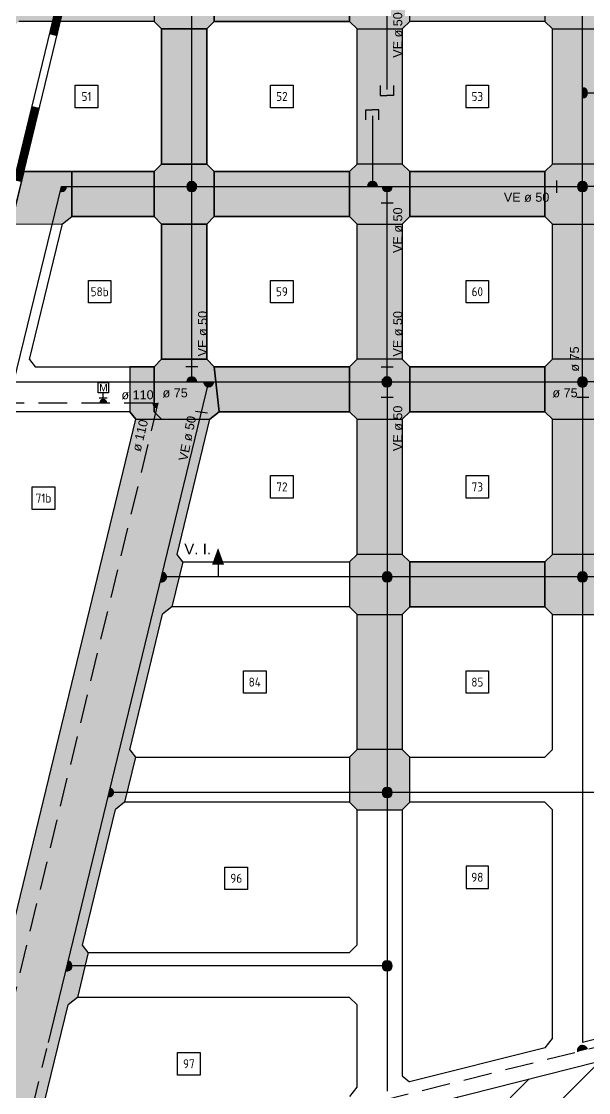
# Model space of a CAD drawing. Extents: x -48 to 13651, y -112 to 3468.
# Drawn here: x 11623 to 12001, y 886 to 1599 of the extents above; entities that cross this region are included whole.
import ezdxf
from ezdxf.enums import TextEntityAlignment as Align

# ---------------------------------------------------------------- set-up
doc = ezdxf.new("R2010")
doc.units = 0
doc.header["$LTSCALE"] = 6
doc.header["$MEASUREMENT"] = 0
doc.linetypes.add('HIDDEN2', pattern=[4.7625, 3.175, -1.5875])
for name, color, linetype in [('01', 1, 'CONTINUOUS'), ('02', 2, 'CONTINUOUS'), ('AMPLIACIONES', 2, 'CONTINUOUS'), ('Caño 110mm', 170, 'CONTINUOUS'), ('Caño 50mm', 1, 'CONTINUOUS'), ('Caño 75mm', 2, 'CONTINUOUS'), ('llaves', 3, 'CONTINUOUS'), ('MANZANAS', 7, 'CONTINUOUS'), ('NOMENCLATURA CAÑOS', 3, 'CONTINUOUS'), ('NUMERO-MANZANA', 4, 'CONTINUOUS'), ('Pavimento', 253, 'CONTINUOUS'), ('RED', 200, 'CONTINUOUS'), ('RED SEC', 150, 'CONTINUOUS'), ('sectores nuevos', 252, 'CONTINUOUS')]:
    doc.layers.add(name, color=color, linetype=linetype)
doc.styles.add('DATOS', font='arial.ttf')
doc.styles.add('GEOSLAB703LTBT', font='isocp.shx', dxfattribs={"width": 0.9, "height": 8})

# ---------------------------------------------------------------- blocks, each defined once
blk = doc.blocks.new('CUADRADO')
at = {"layer": 'NUMERO-MANZANA', "linetype": 'Continuous'}
blk.add_lwpolyline([(-7.5, -7.5), (7.5, -7.5), (7.5, 7.5), (-7.5, 7.5)], close=True, dxfattribs=at)

msp = doc.modelspace()

# ---------------------------------------------------------------- hatches: boundary and pattern name
at = {"layer": 'MANZANAS', "ltscale": 0.1}
h = msp.add_hatch(dxfattribs=at)
h.set_pattern_fill('ANSI37', color=256, style=0)
h.set_pattern_definition([(45, (9454.34089, 0), (-0.0883883476, 0.0883883476), []), (135, (9454.34089, 0), (-0.0883883476, -0.0883883476), [])])
h.paths.add_polyline_path([(11658.681, 1638.349), (11653.822, 1639.528), (11642.034, 1590.937), (11646.893, 1589.758)])
h.paths.add_polyline_path([(11635.104, 1541.168), (11630.245, 1542.347), (11618.457, 1493.756), (11623.316, 1492.577)])
at = {"layer": 'Pavimento'}
h = msp.add_hatch(color=256, dxfattribs=at)
h.paths.add_polyline_path([(10581.575, 1599.145), (10801.575, 1599.145), (10801.575, 1629.145), (10581.575, 1629.145)])
h.paths.add_polyline_path([(10841.575, 1599.145), (10841.575, 1629.145), (10836.575, 1634.145), (10806.575, 1634.145), (10801.575, 1629.145), (10801.575, 1599.145), (10806.575, 1594.145), (10836.575, 1594.145)])
h.paths.add_polyline_path([(10841.575, 1599.145), (10931.575, 1599.145), (10931.575, 1629.145), (10841.575, 1629.145)])
h.paths.add_polyline_path([(10971.575, 1599.145), (10971.575, 1629.145), (10966.575, 1634.145), (10936.575, 1634.145), (10931.575, 1629.145), (10931.575, 1599.145), (10936.575, 1594.145), (10966.575, 1594.145)])
h.paths.add_polyline_path([(10971.575, 1599.145), (11061.575, 1599.145), (11061.575, 1629.145), (10971.575, 1629.145)])
h.paths.add_polyline_path([(11101.575, 1599.145), (11101.575, 1629.145), (11096.575, 1634.145), (11066.575, 1634.145), (11061.575, 1629.145), (11061.575, 1599.145), (11066.575, 1594.145), (11096.575, 1594.145)])
h.paths.add_polyline_path([(11101.575, 1599.145), (11191.575, 1599.145), (11191.575, 1629.145), (11101.575, 1629.145)])
h.paths.add_polyline_path([(11231.575, 1599.145), (11231.575, 1629.145), (11226.575, 1634.145), (11196.575, 1634.145), (11191.575, 1629.145), (11191.575, 1599.145), (11196.575, 1594.145), (11226.575, 1594.145)])
h.paths.add_polyline_path([(11231.575, 1599.145), (11321.575, 1599.145), (11321.575, 1629.145), (11231.575, 1629.145)])
h.paths.add_polyline_path([(11361.575, 1599.145), (11361.575, 1629.145), (11356.575, 1634.145), (11326.575, 1634.145), (11321.575, 1629.145), (11321.575, 1599.145), (11326.575, 1594.145), (11356.575, 1594.145)])
h.paths.add_polyline_path([(11361.575, 1599.145), (11451.575, 1599.145), (11451.575, 1629.145), (11361.575, 1629.145)])
h.paths.add_polyline_path([(11491.575, 1599.145), (11491.575, 1629.145), (11486.575, 1634.145), (11456.575, 1634.145), (11451.575, 1629.145), (11451.575, 1599.145), (11456.575, 1594.145), (11486.575, 1594.145)])
h.paths.add_polyline_path([(11491.575, 1599.145), (11581.575, 1599.145), (11581.575, 1629.145), (11491.575, 1629.145)])
h.paths.add_polyline_path([(11621.575, 1599.145), (11621.575, 1629.145), (11616.575, 1634.145), (11586.575, 1634.145), (11581.575, 1629.145), (11581.575, 1599.145), (11586.575, 1594.145), (11616.575, 1594.145)])
h.paths.add_polyline_path([(11621.575, 1599.145), (11711.575, 1599.145), (11711.575, 1629.145), (11621.575, 1629.145)])
h.paths.add_polyline_path([(11751.575, 1599.145), (11751.575, 1629.145), (11746.575, 1634.145), (11716.575, 1634.145), (11711.575, 1629.145), (11711.575, 1599.145), (11716.575, 1594.145), (11746.575, 1594.145)])
h = msp.add_hatch(color=256, dxfattribs=at)
h.paths.add_polyline_path([(11751.575, 1599.145), (11841.575, 1599.145), (11841.575, 1629.145), (11751.575, 1629.145)])
h.paths.add_polyline_path([(11881.575, 1599.145), (11881.575, 1629.145), (11876.575, 1634.145), (11846.575, 1634.145), (11841.575, 1629.145), (11841.575, 1599.145), (11846.575, 1594.145), (11876.575, 1594.145)])
h.paths.add_polyline_path([(11881.575, 1599.145), (11971.575, 1599.145), (11971.575, 1629.145), (11881.575, 1629.145)])
h.paths.add_polyline_path([(12011.575, 1599.145), (12011.575, 1629.145), (12006.575, 1634.145), (11976.575, 1634.145), (11971.575, 1629.145), (11971.575, 1599.145), (11976.575, 1594.145), (12006.575, 1594.145)])
h.paths.add_polyline_path([(12011.575, 1599.145), (12101.575, 1599.145), (12101.575, 1629.145), (12011.575, 1629.145)])
h.paths.add_polyline_path([(12141.575, 1599.145), (12141.575, 1629.145), (12136.575, 1634.145), (12106.575, 1634.145), (12101.575, 1629.145), (12101.575, 1599.145), (12106.575, 1594.145), (12136.575, 1594.145)])
for points in [[(11716.575, 1504.145), (11746.575, 1504.145), (11746.575, 1594.145), (11716.575, 1594.145)], [(11716.575, 1374.145), (11746.575, 1374.145), (11746.575, 1464.145), (11716.575, 1464.145)], [(11563.783, 570), (11569.958, 574.773), (11577.187, 604.651), (11573.363, 609.598), (11617.417, 791.695), (11623.444, 797.764), (11631.404, 830.668), (11627.729, 834.318), (11654.333, 944.286), (11660.508, 949.145), (11665.589, 970.145), (11656.953, 970.145, -0.485772), (11652.812, 966.888), (11741.936, 1334.256), (11716.575, 1334.145), (11699.299, 1334.286), (11437.199, 250.894), (11431.172, 244.825), (11318.339, 216.693), (11295.513, 122.604), (11289.483, 116.535), (11281.499, 83.626), (11319.025, 92.982), (11343.031, 191.93), (11485.469, 227.444), (11493.429, 260.347), (11489.754, 263.998)], [(11881.575, 1079.145), (11881.575, 1109.145), (11876.575, 1114.145), (11846.575, 1114.145), (11841.575, 1109.145), (11841.575, 1079.145), (11846.575, 1074.145), (11876.575, 1074.145)]]:
    msp.add_hatch(color=256, dxfattribs=at).paths.add_polyline_path(points)
h = msp.add_hatch(color=256, dxfattribs=at)
h.dxf.hatch_style = 2
h.paths.add_polyline_path([(11876.575, 1504.145), (11876.575, 1594.145), (11846.575, 1594.145), (11846.575, 1504.145)])
h = msp.add_hatch(color=256, dxfattribs=at)
h.dxf.hatch_style = 2
h.paths.add_polyline_path([(11996.575, 1594.145), (11976.575, 1594.145), (11976.575, 1504.145), (11996.575, 1504.145)])
h.paths.add_polyline_path([(12006.575, 1551.551), (11999.926, 1551.551, -0.4142136), (11996.575, 1548.2), (11996.575, 1504.145), (12006.575, 1504.145)])
h.paths.add_polyline_path([(11996.575, 1554.902, -0.4142136), (11999.926, 1551.551), (12006.575, 1551.551), (12006.575, 1594.145), (11996.575, 1594.145)])
h = msp.add_hatch(color=256, dxfattribs=at)
h.paths.add_polyline_path([(11751.575, 1469.145), (11841.575, 1469.145), (11841.575, 1499.145), (11751.575, 1499.145)])
h.paths.add_polyline_path([(11751.575, 1469.145), (11751.575, 1499.145), (11746.575, 1504.145), (11716.575, 1504.145), (11711.575, 1499.145), (11711.575, 1469.145), (11716.575, 1464.145), (11746.575, 1464.145)])
h.paths.add_polyline_path([(11656.788, 1469.145), (11711.575, 1469.145), (11711.575, 1499.145), (11656.788, 1499.145)])
h.paths.add_polyline_path([(11650.609, 1464.286), (11656.788, 1469.145), (11656.788, 1499.145), (11624.909, 1499.145), (11616.418, 1464.145)])
h = msp.add_hatch(color=256, dxfattribs=at)
h.paths.add_polyline_path([(12141.575, 1469.145), (12141.575, 1499.145), (12136.575, 1504.145), (12106.575, 1504.145), (12101.575, 1499.145), (12101.575, 1469.145), (12106.575, 1464.145), (12136.575, 1464.145)])
h.paths.add_polyline_path([(12011.575, 1469.145), (12101.575, 1469.145), (12101.575, 1499.145), (12011.575, 1499.145)])
h.paths.add_polyline_path([(12011.575, 1469.145), (12011.575, 1499.145), (12006.575, 1504.145), (11976.575, 1504.145), (11971.575, 1499.145), (11971.575, 1469.145), (11976.575, 1464.145), (12006.575, 1464.145)])
h.paths.add_polyline_path([(11881.575, 1469.145), (11971.575, 1469.145), (11971.575, 1499.145), (11881.575, 1499.145)])
h.paths.add_polyline_path([(11881.575, 1469.145), (11881.575, 1499.145), (11876.575, 1504.145), (11846.575, 1504.145), (11841.575, 1499.145), (11841.575, 1469.145), (11846.575, 1464.145), (11876.575, 1464.145)])
h = msp.add_hatch(color=256, dxfattribs=at)
h.dxf.hatch_style = 2
h.paths.add_polyline_path([(11866.575, 1244.145), (11876.575, 1244.145), (11876.575, 1334.145), (11866.575, 1334.145)])
h.paths.add_polyline_path([(11866.575, 1334.145), (11846.575, 1334.145), (11846.575, 1244.145), (11866.575, 1244.145)])
h.paths.add_polyline_path([(11866.575, 1204.145), (11846.575, 1204.145), (11846.575, 1114.145), (11866.575, 1114.145)])
h.paths.add_polyline_path([(11876.575, 1204.145), (11866.575, 1204.145), (11866.575, 1114.145), (11876.575, 1114.145)])
h.paths.add_polyline_path([(11846.575, 1374.145), (11866.575, 1374.145), (11866.575, 1464.145), (11846.575, 1464.145)])
h.paths.add_polyline_path([(11876.575, 1464.145), (11866.575, 1464.145), (11866.575, 1374.145), (11876.575, 1374.145)])
h = msp.add_hatch(color=256, dxfattribs=at)
h.dxf.hatch_style = 2
h.paths.add_polyline_path([(11996.575, 1464.145), (11976.575, 1464.145), (11976.575, 1374.145), (11996.575, 1374.145)])
h.paths.add_polyline_path([(11996.575, 1374.145), (12006.575, 1374.145), (12006.575, 1464.145), (11996.575, 1464.145)])
h = msp.add_hatch(color=256, dxfattribs=at)
h.paths.add_polyline_path([(11695.475, 1369.145), (11695.475, 1339.145), (11699.299, 1334.286), (11716.575, 1334.145), (11711.575, 1339.145), (11711.575, 1369.145)])
h.paths.add_polyline_path([(11754.859, 1339.145), (11751.575, 1369.145), (11746.575, 1374.145), (11716.575, 1374.145), (11711.575, 1369.145), (11711.575, 1339.145), (11716.575, 1334.145), (11748.684, 1334.286)])
h.paths.add_polyline_path([(11754.859, 1339.145), (11841.575, 1339.145), (11841.575, 1369.145), (11751.575, 1369.145)])
h.paths.add_polyline_path([(11881.575, 1339.145), (11881.575, 1369.145), (11876.575, 1374.145), (11846.575, 1374.145), (11841.575, 1369.145), (11841.575, 1339.145), (11846.575, 1334.145), (11876.575, 1334.145)])
h.paths.add_polyline_path([(11881.575, 1339.145), (11971.575, 1339.145), (11971.575, 1369.145), (11881.575, 1369.145)])
h.paths.add_polyline_path([(12011.575, 1339.145), (12011.575, 1369.145), (12006.575, 1374.145), (11976.575, 1374.145), (11971.575, 1369.145), (11971.575, 1339.145), (11976.575, 1334.145), (12006.575, 1334.145)])
h.paths.add_polyline_path([(12011.575, 1339.145), (12101.575, 1339.145), (12101.575, 1369.145), (12011.575, 1369.145)])
h.paths.add_polyline_path([(12141.575, 1339.145), (12141.575, 1369.145), (12136.575, 1374.145), (12106.575, 1374.145), (12101.575, 1369.145), (12101.575, 1339.145), (12106.575, 1334.145), (12136.575, 1334.145)])
h = msp.add_hatch(color=256, dxfattribs=at)
h.paths.add_polyline_path([(11667.766, 979.145), (11663.942, 984.005), (11685.783, 1074.286), (11691.959, 1079.145), (11693.526, 1085.623), (11681.617, 1085.623), (11654.392, 973.402, -0.3461016), (11656.953, 970.145), (11665.589, 970.145)])
h.paths.add_polyline_path([(11699.216, 1109.145), (11695.392, 1114.005), (11717.233, 1204.286), (11723.409, 1209.145), (11728.247, 1229.145), (11719.788, 1229.145, -0.485772), (11715.646, 1225.888), (11681.617, 1085.623), (11693.526, 1085.623)])
h.paths.add_polyline_path([(11730.667, 1239.145), (11726.842, 1244.005), (11748.684, 1334.286), (11741.936, 1334.256), (11717.226, 1232.402, -0.3461016), (11719.788, 1229.145), (11728.247, 1229.145)])
h = msp.add_hatch(color=256, dxfattribs=at)
h.dxf.hatch_style = 2
h.paths.add_polyline_path([(11996.575, 1334.145), (11976.575, 1334.145), (11976.575, 1244.145), (11996.575, 1244.145)])
h = msp.add_hatch(color=256, dxfattribs=at)
h.dxf.hatch_style = 2
h.paths.add_polyline_path([(12006.575, 1334.145), (11996.575, 1334.145), (11996.575, 1244.145), (12006.575, 1244.145)])
h = msp.add_hatch(color=256, dxfattribs=at)
h.paths.add_polyline_path([(12141.575, 1209.145), (12141.575, 1239.145), (12136.575, 1244.145), (12106.575, 1244.145), (12101.575, 1239.145), (12101.575, 1209.145), (12106.575, 1204.145), (12136.575, 1204.145)])
h.paths.add_polyline_path([(12011.575, 1209.145), (12101.575, 1209.145), (12101.575, 1239.145), (12011.575, 1239.145)])
h.paths.add_polyline_path([(12011.575, 1209.145), (12011.575, 1239.145), (12006.575, 1244.145), (11976.575, 1244.145), (11971.575, 1239.145), (11971.575, 1209.145), (11976.575, 1204.145), (12006.575, 1204.145)])
h.paths.add_polyline_path([(11881.575, 1209.145), (11971.575, 1209.145), (11971.575, 1239.145), (11881.575, 1239.145)])
h.paths.add_polyline_path([(11881.575, 1209.145), (11881.575, 1239.145), (11876.575, 1244.145), (11846.575, 1244.145), (11841.575, 1239.145), (11841.575, 1209.145), (11846.575, 1204.145), (11876.575, 1204.145)])
at = {"layer": 'RED SEC'}
h = msp.add_hatch(color=256, dxfattribs=at)
edge = h.paths.add_edge_path()
edge.add_line((11996.575, 1548.2), (11996.575, 1554.902))
edge.add_arc((11996.575, 1551.551), 3.351, -90, 90, ccw=False)
h = msp.add_hatch(color=256, dxfattribs=at)
edge = h.paths.add_edge_path()
edge.add_line((11736.575, 1492.497), (11736.575, 1485.794))
edge.add_arc((11736.575, 1489.145), 3.351, 90, 270, ccw=False)
h = msp.add_hatch(color=256, dxfattribs=at)
edge = h.paths.add_edge_path()
edge.add_line((11736.575, 1492.497), (11736.575, 1485.794))
edge.add_arc((11736.575, 1489.145), 3.351, 270, 450)
h = msp.add_hatch(color=256, dxfattribs=at)
edge = h.paths.add_edge_path()
edge.add_line((11860.202, 1489.145), (11853.5, 1489.145))
edge.add_arc((11856.851, 1489.145), 3.351, 0, 180, ccw=False)
h = msp.add_hatch(color=256, dxfattribs=at)
edge = h.paths.add_edge_path()
edge.add_line((11996.575, 1492.497), (11996.575, 1485.794))
edge.add_arc((11996.575, 1489.145), 3.351, 90, 270, ccw=False)
h = msp.add_hatch(color=256, dxfattribs=at)
edge = h.paths.add_edge_path()
edge.add_line((11996.575, 1492.497), (11996.575, 1485.794))
edge.add_arc((11996.575, 1489.145), 3.351, 270, 450)
h = msp.add_hatch(color=256, dxfattribs=at)
edge = h.paths.add_edge_path()
edge.add_line((11649.9, 1489.145), (11649.11, 1485.888))
edge.add_arc((11649.9, 1489.145), 3.351, 256.363275, 270)
edge.add_line((11649.9, 1485.794), (11649.9, 1489.145))
h = msp.add_hatch(color=256, dxfattribs=at)
edge = h.paths.add_edge_path()
edge.add_line((11653.251, 1489.145), (11649.9, 1489.145))
edge.add_line((11649.9, 1489.145), (11649.9, 1485.794))
edge.add_arc((11649.9, 1489.145), 3.351, 270, 360)
h = msp.add_hatch(color=256, dxfattribs=at)
edge = h.paths.add_edge_path()
edge.add_line((11869.926, 1489.145), (11863.223, 1489.145))
edge.add_arc((11866.575, 1489.145), 3.351, 180, 360)
h = msp.add_hatch(color=256, dxfattribs=at)
edge = h.paths.add_edge_path()
edge.add_line((11739.926, 1359.004), (11733.223, 1359.004))
edge.add_arc((11736.575, 1359.004), 3.351, 0, 180, ccw=False)
h = msp.add_hatch(color=256, dxfattribs=at)
edge = h.paths.add_edge_path()
edge.add_line((11751.186, 1359.179), (11744.483, 1359.179))
edge.add_arc((11747.834, 1359.179), 3.351, 180, 360)
h = msp.add_hatch(color=256, dxfattribs=at)
edge = h.paths.add_edge_path()
edge.add_line((11869.786, 1359.038), (11863.083, 1359.038))
edge.add_arc((11866.434, 1359.038), 3.351, 0, 180, ccw=False)
h = msp.add_hatch(color=256, dxfattribs=at)
edge = h.paths.add_edge_path()
edge.add_line((11869.786, 1359.038), (11863.083, 1359.038))
edge.add_arc((11866.434, 1359.038), 3.351, 180, 360)
h = msp.add_hatch(color=256, dxfattribs=at)
edge = h.paths.add_edge_path()
edge.add_line((11996.575, 1362.356), (11996.575, 1355.653))
edge.add_arc((11996.575, 1359.004), 3.351, 90, 270, ccw=False)
h = msp.add_hatch(color=256, dxfattribs=at)
edge = h.paths.add_edge_path()
edge.add_line((11996.575, 1362.356), (11996.575, 1355.653))
edge.add_arc((11996.575, 1359.004), 3.351, 270, 450)
h = msp.add_hatch(color=256, dxfattribs=at)
edge = h.paths.add_edge_path()
edge.add_line((11675.425, 1345.034), (11679.95, 1345.034))
edge.add_arc((11677.688, 1345.034), 2.262, 360, 540)
h = msp.add_hatch(color=256, dxfattribs=at)
edge = h.paths.add_edge_path()
edge.add_line((11713.273, 1341.72), (11714.066, 1344.999))
edge.add_line((11714.066, 1344.999), (11710.617, 1344.999))
edge.add_arc((11713.968, 1344.999), 3.351, 180, 258.018934)
h = msp.add_hatch(color=256, dxfattribs=at)
edge = h.paths.add_edge_path()
edge.add_line((11717.236, 1232.4), (11715.636, 1225.891))
edge.add_arc((11716.436, 1229.145), 3.351, 256.185536, 436.185536)
h = msp.add_hatch(color=256, dxfattribs=at)
edge = h.paths.add_edge_path()
edge.add_line((11866.575, 1232.497), (11866.575, 1225.794))
edge.add_arc((11866.575, 1229.145), 3.351, 90, 270, ccw=False)
h = msp.add_hatch(color=256, dxfattribs=at)
edge = h.paths.add_edge_path()
edge.add_line((11866.575, 1232.497), (11866.575, 1225.794))
edge.add_arc((11866.575, 1229.145), 3.351, 270, 450)
h = msp.add_hatch(color=256, dxfattribs=at)
edge = h.paths.add_edge_path()
edge.add_line((11996.575, 1232.497), (11996.575, 1225.794))
edge.add_arc((11996.575, 1229.145), 3.351, 90, 270, ccw=False)
h = msp.add_hatch(color=256, dxfattribs=at)
edge = h.paths.add_edge_path()
edge.add_line((11996.575, 1232.497), (11996.575, 1225.794))
edge.add_arc((11996.575, 1229.145), 3.351, 270, 450)
h = msp.add_hatch(color=256, dxfattribs=at)
edge = h.paths.add_edge_path()
edge.add_line((11682.417, 1088.877), (11680.817, 1082.369))
edge.add_arc((11681.617, 1085.623), 3.351, 256.185536, 436.185536)
h = msp.add_hatch(color=256, dxfattribs=at)
edge = h.paths.add_edge_path()
edge.add_line((11866.575, 1088.974), (11866.575, 1082.272))
edge.add_arc((11866.575, 1085.623), 3.351, 90, 270, ccw=False)
h = msp.add_hatch(color=256, dxfattribs=at)
edge = h.paths.add_edge_path()
edge.add_line((11866.575, 1088.974), (11866.575, 1082.272))
edge.add_arc((11866.575, 1085.623), 3.351, 270, 450)
h = msp.add_hatch(color=256, dxfattribs=at)
edge = h.paths.add_edge_path()
edge.add_line((11654.402, 973.4), (11652.801, 966.891))
edge.add_arc((11653.602, 970.145), 3.351, 256.185536, 436.185536)
h = msp.add_hatch(color=256, dxfattribs=at)
edge = h.paths.add_edge_path()
edge.add_line((11866.575, 973.497), (11866.575, 966.794))
edge.add_arc((11866.575, 970.145), 3.351, 90, 270, ccw=False)
h = msp.add_hatch(color=256, dxfattribs=at)
edge = h.paths.add_edge_path()
edge.add_line((11866.575, 973.497), (11866.575, 966.794))
edge.add_arc((11866.575, 970.145), 3.351, 270, 450)
h = msp.add_hatch(color=256, dxfattribs=at)
edge = h.paths.add_edge_path()
edge.add_line((11993.323, 912.948), (11996.575, 913.759))
edge.add_line((11996.575, 913.759), (11996.575, 917.11))
edge.add_arc((11996.575, 913.759), 3.351, 90, 194)
h = msp.add_hatch(color=256, dxfattribs=at)
edge = h.paths.add_edge_path()
edge.add_line((11996.575, 913.759), (11999.826, 914.57))
edge.add_arc((11996.575, 913.759), 3.351, 14, 90)
edge.add_line((11996.575, 917.11), (11996.575, 913.759))
at = {"layer": 'sectores nuevos'}
h = msp.add_hatch(dxfattribs=at)
h.set_pattern_fill('ANSI31', color=256, scale=200, style=0)
h.paths.add_polyline_path([(12579.905, 1051.715), (12693.68, 589.25), (12682.743, 546.981), (11462.453, 239.432), (11606.559, 805.05)])

# ---------------------------------------------------------------- linework, layer by layer
at = {"layer": '01', "color": 1, "linetype": 'HIDDEN2'}
msp.add_line((11616.96, 819.111), (11640.265, 915.171), dxfattribs=at)
at = {"layer": '01'}
msp.add_lwpolyline([(11996.575, 1551.551), (12006.596, 1551.551)], dxfattribs=at)
at = {"layer": 'Caño 110mm', "linetype": 'HIDDEN2'}
for p, q in [((11463.121, 1345.034), (11714.075, 1345.034)), ((11714.075, 1345.034), (11584.868, 811.14)), ((11584.868, 811.14), (12599.352, 1064.062))]:
    msp.add_line(p, q, dxfattribs=at)
at = {"layer": 'Caño 50mm'}
for p, q in [((11736.575, 1359.145), (11736.575, 1879.145)), ((11866.575, 1553.897), (11866.575, 1619.145)), ((11856.851, 1536.21), (11856.851, 1489.145)), ((11618.327, 1359.004), (11649.9, 1489.145)), ((11649.9, 1489.145), (11996.575, 1489.145)), ((11866.575, 1359.038), (11866.575, 1489.145)), ((11641.21, 919.069), (11747.974, 1359.145)), ((11866.575, 1359.004), (11866.575, 886.664)), ((12236.575, 1359.049), (11996.575, 1359.004)), ((11996.575, 1359.004), (11996.575, 919.095)), ((12257.359, 1229.145), (11716.436, 1229.145)), ((12127.359, 1085.623), (11681.617, 1085.623)), ((12246.66, 981.448), (11996.575, 919.095)), ((11866.575, 970.145), (11653.602, 970.145))]:
    msp.add_line(p, q, dxfattribs=at)
at = {"layer": 'Caño 75mm'}
for p, q in [((11996.575, 1359.004), (11996.575, 1749.145)), ((12765.348, 1489.145), (11996.575, 1489.145)), ((11463.121, 1359.004), (11996.575, 1359.004))]:
    msp.add_line(p, q, dxfattribs=at)
at = {"layer": 'llaves'}
msp.add_line((11754.105, 1237.391), (11754.105, 1229.145), dxfattribs=at)
for points in [[(11862.026, 1556.439), (11862.026, 1549.885), (11866.4, 1549.885)], [(11870.775, 1556.439), (11870.775, 1549.885), (11866.4, 1549.885)], [(11852.302, 1533.668), (11852.302, 1540.221), (11856.677, 1540.221)], [(11861.051, 1533.668), (11861.051, 1540.221), (11856.677, 1540.221)]]:
    msp.add_lwpolyline(points, dxfattribs=at)
msp.add_lwpolyline([(11754.105, 1237.391, 8, 0, 0), (11754.105, 1248.472, 0, 0, 0)], format="xyseb", dxfattribs=at)
at = {"layer": 'MANZANAS', "ltscale": 0.1}
msp.add_line((11237.801, -75.287), (12054.026, 3289.145), dxfattribs=at)
at = {"layer": 'MANZANAS'}
for p, q in [((11242.946, -75.287), (12059.171, 3289.145)), ((11644.025, 1599.145), (11621.575, 1599.145)), ((11711.575, 1599.145), (11649.17, 1599.145)), ((11711.575, 1599.145), (11716.575, 1594.145)), ((11751.575, 1599.145), (11746.575, 1594.145)), ((11841.575, 1599.145), (11751.575, 1599.145)), ((11846.575, 1594.145), (11841.575, 1599.145)), ((11881.575, 1599.145), (11876.575, 1594.145)), ((11971.575, 1599.145), (11881.575, 1599.145)), ((11971.575, 1599.145), (11976.575, 1594.145)), ((11716.575, 1504.145), (11716.575, 1594.145)), ((11746.575, 1594.145), (11746.575, 1504.145)), ((11846.575, 1504.145), (11846.575, 1594.145)), ((11876.575, 1594.145), (11876.575, 1504.145)), ((11976.575, 1504.145), (11976.575, 1594.145)), ((11624.909, 1499.145), (11711.575, 1499.145)), ((11716.575, 1504.145), (11711.575, 1499.145)), ((11751.575, 1499.145), (11746.575, 1504.145)), ((11751.575, 1499.145), (11841.575, 1499.145)), ((11841.575, 1499.145), (11846.575, 1504.145)), ((11876.575, 1504.145), (11881.575, 1499.145)), ((11881.575, 1499.145), (11971.575, 1499.145)), ((11971.575, 1499.145), (11976.575, 1504.145)), ((11628.706, 1374.004), (11650.609, 1464.286)), ((11650.609, 1464.286), (11656.788, 1469.145)), ((11711.575, 1469.145), (11656.788, 1469.145)), ((11716.575, 1464.145), (11711.575, 1469.145)), ((11716.575, 1374.145), (11716.575, 1464.145)), ((11751.575, 1469.145), (11746.575, 1464.145)), ((11746.575, 1464.145), (11746.575, 1374.145)), ((11841.575, 1469.145), (11751.575, 1469.145)), ((11846.575, 1464.145), (11841.575, 1469.145)), ((11846.575, 1374.145), (11846.575, 1464.145)), ((11881.575, 1469.145), (11876.575, 1464.145)), ((11876.575, 1464.145), (11876.575, 1374.145)), ((11971.575, 1469.145), (11881.575, 1469.145)), ((11976.575, 1464.145), (11971.575, 1469.145)), ((11976.575, 1374.145), (11976.575, 1464.145)), ((11628.706, 1374.004), (11632.527, 1369.145)), ((11716.575, 1374.145), (11711.575, 1369.145)), ((11746.575, 1374.145), (11751.575, 1369.145)), ((11846.575, 1374.145), (11841.575, 1369.145)), ((11881.575, 1369.145), (11876.575, 1374.145)), ((11976.575, 1374.145), (11971.575, 1369.145)), ((11632.527, 1369.145), (11711.575, 1369.145)), ((11751.575, 1369.145), (11841.575, 1369.145)), ((11881.575, 1369.145), (11971.575, 1369.145)), ((11437.199, 250.894), (11699.299, 1334.286)), ((11695.475, 1339.145), (11586.093, 1339.145)), ((11699.299, 1334.286), (11695.475, 1339.145)), ((11726.842, 1244.005), (11748.684, 1334.286)), ((11754.859, 1339.145), (11748.684, 1334.286)), ((11841.575, 1339.145), (11754.859, 1339.145)), ((11841.575, 1339.145), (11846.575, 1334.145)), ((11846.575, 1244.145), (11846.575, 1334.145)), ((11876.575, 1334.145), (11881.575, 1339.145)), ((11876.575, 1334.145), (11876.575, 1244.145)), ((11971.575, 1339.145), (11881.575, 1339.145)), ((11976.575, 1334.145), (11971.575, 1339.145)), ((11976.575, 1244.145), (11976.575, 1334.145)), ((11730.667, 1239.145), (11726.842, 1244.005)), ((11841.575, 1239.145), (11846.575, 1244.145)), ((11876.575, 1244.145), (11881.575, 1239.145)), ((11971.575, 1239.145), (11976.575, 1244.145)), ((11730.667, 1239.145), (11841.575, 1239.145)), ((11881.575, 1239.145), (11971.575, 1239.145)), ((11723.409, 1209.145), (11717.233, 1204.286)), ((11841.575, 1209.145), (11723.409, 1209.145)), ((11846.575, 1204.145), (11841.575, 1209.145)), ((11881.575, 1209.145), (11876.575, 1204.145)), ((11971.575, 1209.145), (11881.575, 1209.145)), ((11976.575, 1204.145), (11971.575, 1209.145)), ((11695.392, 1114.005), (11717.233, 1204.286)), ((11846.575, 1114.145), (11846.575, 1204.145)), ((11876.575, 1204.145), (11876.575, 1114.145)), ((11976.575, 1114.145), (11976.575, 1204.145)), ((11695.392, 1114.005), (11699.216, 1109.145)), ((11846.575, 1114.145), (11841.575, 1109.145)), ((11881.575, 1109.145), (11876.575, 1114.145)), ((11971.575, 1109.145), (11976.575, 1114.145)), ((11699.216, 1109.145), (11841.575, 1109.145)), ((11881.575, 1109.145), (11971.575, 1109.145)), ((11691.959, 1079.145), (11685.783, 1074.286)), ((11841.575, 1079.145), (11691.959, 1079.145)), ((11841.575, 1079.145), (11846.575, 1074.145)), ((11876.575, 1074.145), (11881.575, 1079.145)), ((11971.575, 1079.145), (11881.575, 1079.145)), ((11971.575, 1079.145), (11976.575, 1074.145)), ((11663.942, 984.005), (11685.783, 1074.286)), ((11846.575, 984.145), (11846.575, 1074.145)), ((11876.575, 1074.145), (11876.575, 896.795)), ((11976.575, 921.728), (11976.575, 1074.145)), ((11667.766, 979.145), (11663.942, 984.005)), ((11667.766, 979.145), (11841.575, 979.145)), ((11841.575, 979.145), (11846.575, 984.145)), ((11660.508, 949.145), (11654.333, 944.286)), ((11841.575, 949.145), (11660.508, 949.145)), ((11841.575, 949.145), (11846.575, 944.145)), ((11627.729, 834.318), (11654.333, 944.286)), ((11846.575, 889.316), (11846.575, 944.145)), ((11971.723, 915.519), (11976.575, 921.728)), ((11971.723, 915.519), (11881.426, 893.005)), ((11876.575, 896.795), (11881.426, 893.005)), ((11841.723, 883.106), (11846.575, 889.316))]:
    msp.add_line(p, q, dxfattribs=at)
at = {"layer": 'NOMENCLATURA CAÑOS'}
for points in [[(11979.222, 1493.1), (11979.222, 1485.083)], [(11862.566, 1478.386), (11870.583, 1478.386)], [(11732.706, 1369.252), (11740.723, 1369.252)], [(11862.566, 1369.145), (11870.583, 1369.145)], [(11862.577, 1348.859), (11870.594, 1348.868)], [(11992.717, 1348.825), (12000.734, 1348.834)], [(11739.124, 1339.611), (11747.043, 1338.36)]]:
    msp.add_lwpolyline(points, dxfattribs=at)
at = {"layer": 'NUMERO-MANZANA'}
for points in [[(11659.075, 1556.645), (11674.075, 1556.645), (11674.075, 1541.645), (11659.075, 1541.645)], [(11789.075, 1556.645), (11804.075, 1556.645), (11804.075, 1541.645), (11789.075, 1541.645)], [(11919.075, 1556.645), (11934.075, 1556.645), (11934.075, 1541.645), (11919.075, 1541.645)], [(11667.834, 1426.645), (11682.834, 1426.645), (11682.834, 1411.645), (11667.834, 1411.645)], [(11789.075, 1426.645), (11804.075, 1426.645), (11804.075, 1411.645), (11789.075, 1411.645)], [(11919.075, 1426.645), (11934.075, 1426.645), (11934.075, 1411.645), (11919.075, 1411.645)], [(11789.075, 1296.645), (11804.075, 1296.645), (11804.075, 1281.645), (11789.075, 1281.645)], [(11919.075, 1296.645), (11934.075, 1296.645), (11934.075, 1281.645), (11919.075, 1281.645)], [(11630.497, 1289.178), (11645.497, 1289.178), (11645.497, 1274.178), (11630.497, 1274.178)], [(11771.002, 1166.645), (11786.002, 1166.645), (11786.002, 1151.645), (11771.002, 1151.645)], [(11919.075, 1166.645), (11934.075, 1166.645), (11934.075, 1151.645), (11919.075, 1151.645)], [(11758.715, 1035.968), (11773.715, 1035.968), (11773.715, 1020.968), (11758.715, 1020.968)], [(11727.175, 912.445), (11742.175, 912.445), (11742.175, 897.445), (11727.175, 897.445)]]:
    msp.add_lwpolyline(points, close=True, dxfattribs=at)
at = {"layer": 'Pavimento'}
for p, q in [((11730.667, 1239.145), (11723.409, 1209.145)), ((11699.216, 1109.145), (11691.959, 1079.145)), ((11667.766, 979.145), (11660.508, 949.145))]:
    msp.add_line(p, q, dxfattribs=at)
for points in [[(11751.575, 1599.145), (11751.575, 1629.145), (11746.575, 1634.145), (11716.575, 1634.145), (11711.575, 1629.145), (11711.575, 1599.145), (11716.575, 1594.145), (11746.575, 1594.145), (11751.575, 1599.145)], [(11881.575, 1599.145), (11881.575, 1629.145), (11876.575, 1634.145), (11846.575, 1634.145), (11841.575, 1629.145), (11841.575, 1599.145), (11846.575, 1594.145), (11876.575, 1594.145), (11881.575, 1599.145)], [(12011.575, 1599.145), (12011.575, 1629.145), (12006.575, 1634.145), (11976.575, 1634.145), (11971.575, 1629.145), (11971.575, 1599.145), (11976.575, 1594.145), (12006.575, 1594.145), (12011.575, 1599.145)], [(11751.575, 1599.145), (11841.575, 1599.145), (11841.575, 1629.145), (11751.575, 1629.145)], [(11716.575, 1504.145), (11746.575, 1504.145), (11746.575, 1594.145), (11716.575, 1594.145)], [(11650.609, 1464.286), (11656.788, 1469.145), (11656.788, 1499.145), (11624.909, 1499.145), (11616.418, 1464.145), (11650.609, 1464.286)], [(11656.788, 1469.145), (11711.575, 1469.145), (11711.575, 1499.145), (11656.788, 1499.145)], [(11751.575, 1469.145), (11751.575, 1499.145), (11746.575, 1504.145), (11716.575, 1504.145), (11711.575, 1499.145), (11711.575, 1469.145), (11716.575, 1464.145), (11746.575, 1464.145), (11751.575, 1469.145)], [(11751.575, 1469.145), (11841.575, 1469.145), (11841.575, 1499.145), (11751.575, 1499.145)], [(11881.575, 1469.145), (11881.575, 1499.145), (11876.575, 1504.145), (11846.575, 1504.145), (11841.575, 1499.145), (11841.575, 1469.145), (11846.575, 1464.145), (11876.575, 1464.145), (11881.575, 1469.145)], [(11881.575, 1469.145), (11971.575, 1469.145), (11971.575, 1499.145), (11881.575, 1499.145)], [(12011.575, 1469.145), (12011.575, 1499.145), (12006.575, 1504.145), (11976.575, 1504.145), (11971.575, 1499.145), (11971.575, 1469.145), (11976.575, 1464.145), (12006.575, 1464.145), (12011.575, 1469.145)], [(11716.575, 1374.145), (11746.575, 1374.145), (11746.575, 1464.145), (11716.575, 1464.145)], [(11754.859, 1339.145), (11751.575, 1369.145), (11746.575, 1374.145), (11716.575, 1374.145), (11711.575, 1369.145), (11711.575, 1339.145), (11716.575, 1334.145), (11748.684, 1334.286), (11754.859, 1339.145)], [(11881.575, 1339.145), (11881.575, 1369.145), (11876.575, 1374.145), (11846.575, 1374.145), (11841.575, 1369.145), (11841.575, 1339.145), (11846.575, 1334.145), (11876.575, 1334.145), (11881.575, 1339.145)], [(12011.575, 1339.145), (12011.575, 1369.145), (12006.575, 1374.145), (11976.575, 1374.145), (11971.575, 1369.145), (11971.575, 1339.145), (11976.575, 1334.145), (12006.575, 1334.145), (12011.575, 1339.145)], [(11695.475, 1369.145), (11695.475, 1339.145), (11699.299, 1334.286), (11716.575, 1334.145), (11711.575, 1339.145), (11711.575, 1369.145)], [(11754.859, 1339.145), (11841.575, 1339.145), (11841.575, 1369.145), (11751.575, 1369.145), (11754.859, 1339.145)], [(11881.575, 1339.145), (11971.575, 1339.145), (11971.575, 1369.145), (11881.575, 1369.145)], [(11881.575, 1209.145), (11881.575, 1239.145), (11876.575, 1244.145), (11846.575, 1244.145), (11841.575, 1239.145), (11841.575, 1209.145), (11846.575, 1204.145), (11876.575, 1204.145), (11881.575, 1209.145)], [(12011.575, 1209.145), (12011.575, 1239.145), (12006.575, 1244.145), (11976.575, 1244.145), (11971.575, 1239.145), (11971.575, 1209.145), (11976.575, 1204.145), (12006.575, 1204.145), (12011.575, 1209.145)], [(11881.575, 1209.145), (11971.575, 1209.145), (11971.575, 1239.145), (11881.575, 1239.145)], [(11881.575, 1079.145), (11881.575, 1109.145), (11876.575, 1114.145), (11846.575, 1114.145), (11841.575, 1109.145), (11841.575, 1079.145), (11846.575, 1074.145), (11876.575, 1074.145), (11881.575, 1079.145)]]:
    msp.add_lwpolyline(points, close=True, dxfattribs=at)
at = {"layer": 'RED'}
msp.add_lwpolyline([(11674.239, 1358.572), (11681.136, 1358.572), (11681.136, 1351.798), (11674.239, 1351.798)], close=True, dxfattribs=at)
for points in [[(11674.982, 1348.416), (11680.393, 1348.416)], [(11677.688, 1345.034), (11677.688, 1351.798)]]:
    msp.add_lwpolyline(points, dxfattribs=at)
at = {"layer": 'RED SEC'}
for centre, radius, start, end in [((11996.575, 1551.551), 3.351, 270, 90), ((11736.575, 1489.145), 3.351, 90, 270), ((11736.575, 1489.145), 3.351, 270, 90), ((11856.851, 1489.145), 3.351, 0, 180), ((11996.575, 1489.145), 3.351, 90, 270), ((11996.575, 1489.145), 3.351, 270, 90), ((11649.9, 1489.145), 3.351, 256.363275, 270), ((11649.9, 1489.145), 3.351, 270, 0), ((11866.575, 1489.145), 3.351, 180, 0), ((11736.575, 1359.004), 3.351, 0, 180), ((11747.834, 1359.179), 3.351, 180, 0), ((11866.434, 1359.038), 3.351, 0, 180), ((11866.434, 1359.038), 3.351, 180, 0), ((11996.575, 1359.004), 3.351, 90, 270), ((11996.575, 1359.004), 3.351, 270, 90), ((11677.688, 1345.034), 2.262, 0, 180), ((11713.968, 1344.999), 3.351, 180, 258.861207), ((11716.436, 1229.145), 3.351, 256.185536, 76.185536), ((11866.575, 1229.145), 3.351, 90, 270), ((11866.575, 1229.145), 3.351, 270, 90), ((11996.575, 1229.145), 3.351, 90, 270), ((11996.575, 1229.145), 3.351, 270, 90), ((11866.575, 1085.623), 3.351, 90, 270), ((11866.575, 1085.623), 3.351, 270, 90), ((11653.602, 970.145), 3.351, 256.185536, 76.185536), ((11866.575, 970.145), 3.351, 90, 270), ((11866.575, 970.145), 3.351, 270, 90), ((11996.575, 913.759), 3.351, 90, 194), ((11996.575, 913.759), 3.351, 14, 90)]:
    msp.add_arc(centre, radius, start, end, dxfattribs=at)
at = {"layer": 'sectores nuevos'}
msp.add_lwpolyline([(12579.905, 1051.715), (12693.68, 589.25), (12682.743, 546.981), (11462.453, 239.432), (11606.559, 805.05)], close=True, dxfattribs=at)

# ---------------------------------------------------------------- block references
at = {"layer": 'AMPLIACIONES', "ltscale": 0.1}
msp.add_blockref('CUADRADO', (11926.575, 1029.145), dxfattribs=at)

# ---------------------------------------------------------------- texts
at = {"layer": '02', "color": 2, "style": 'DATOS'}
for s, rotation, p in [('VE ø 50', 89.939098, (11876.588, 1574.955)), ('VE ø 50', 359.939098, (11944.22, 1479.078)), ('VE ø 50', 89.939098, (11876.588, 1444.955)), ('VE ø 50', 89.939098, (11746.728, 1376.054)), ('VE ø 50', 89.939098, (11876.588, 1375.947)), (' ø 75', 89.939098, (11994.162, 1363.593)), (' ø 110', 359.939098, (11687.47, 1347.518)), (' ø 75', 359.939098, (11714.836, 1348.778)), (' ø 75', 359.939098, (11974.2, 1348.827)), ('VE ø 50', 89.939098, (11876.588, 1312.981)), ('VE ø 50', 78.642923, (11733.603, 1306.012)), (' ø 110', 76.334625, (11702.006, 1310.014))]:
    msp.add_text(s, height=6, rotation=rotation, dxfattribs=at).set_placement(p)
msp.add_text('M', height=4.86, dxfattribs=at).set_placement((11675.03, 1352.794))
at = {"layer": 'NOMENCLATURA CAÑOS', "style": 'DATOS'}
msp.add_text('V. I.', height=7.2, dxfattribs=at).set_placement((11731.591, 1244.223))
at = {"layer": 'NUMERO-MANZANA', "style": 'GEOSLAB703LTBT'}
for s, p in [('51', (11666.575, 1549.145)), ('52', (11796.575, 1549.145)), ('53', (11926.575, 1549.145)), ('58b', (11675.334, 1419.145)), ('59', (11796.575, 1419.145)), ('60', (11926.575, 1419.145)), ('72', (11796.575, 1289.145)), ('73', (11926.575, 1289.145)), ('71b', (11637.997, 1281.678)), ('84', (11778.502, 1159.145)), ('85', (11926.575, 1159.145)), ('96', (11766.215, 1028.468)), ('98', (11926.575, 1029.145)), ('97', (11734.675, 904.945))]:
    msp.add_text(s, height=6, dxfattribs=at).set_placement(p, align=Align.MIDDLE)

doc.saveas('drawing.dxf')
